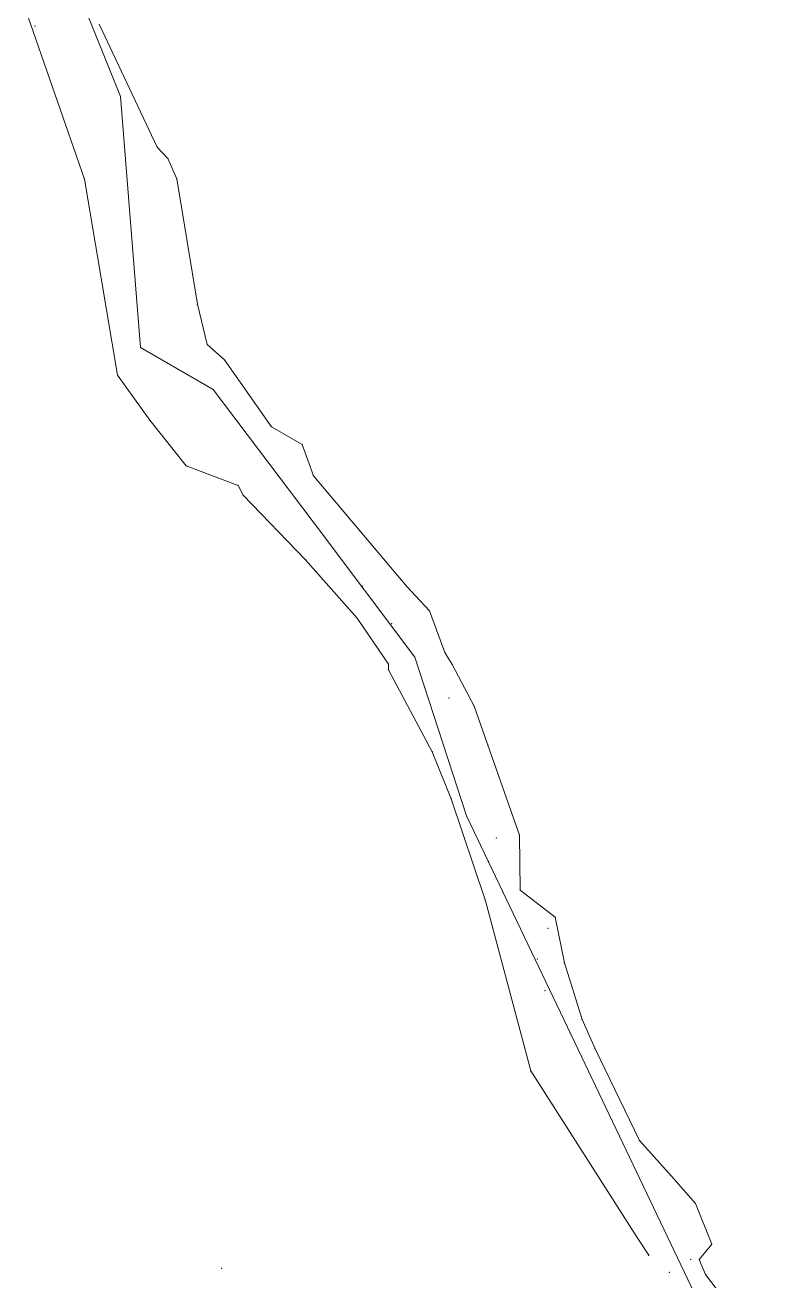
# Model space of a CAD drawing. Header units: millimetres. Extents: x 517005 to 517337, y 4400055 to 4400503.
# Drawn here: x 517072 to 517115.9, y 4400352.7 to 4400427.6 of the extents above; entities that cross this region are included whole.
import ezdxf

# ---------------------------------------------------------------- set-up
doc = ezdxf.new("R2010")
doc.units = ezdxf.units.MM
doc.layers.add('geofence', color=1, linetype='Continuous', lineweight=0)
doc.layers.add('SISTEM_MEVCUT2', color=6, linetype='Continuous', lineweight=0)

msp = doc.modelspace()

# ---------------------------------------------------------------- linework, layer by layer
at = {"layer": 'geofence'}
for p, q in [((517077.679, 4400423.349, 368.705), (517073.956, 4400432.627, 368.934)), ((517078.887, 4400408.398, 368.686), (517077.679, 4400423.349, 368.705)), ((517083.215, 4400405.893, 368.732), (517078.887, 4400408.398, 368.686)), ((517089.23, 4400397.905, 368.676), (517083.215, 4400405.893, 368.732)), ((517095.246, 4400389.917, 368.62), (517089.23, 4400397.905, 368.676)), ((517098.325, 4400380.459, 369.654), (517095.246, 4400389.917, 368.62)), ((517104.782, 4400366.932, 369.077), (517098.325, 4400380.459, 369.654)), ((517113.391, 4400348.896, 368.307), (517104.782, 4400366.932, 369.077))]:
    msp.add_line(p, q, dxfattribs=at)
at = {"layer": 'SISTEM_MEVCUT2', "lineweight": 0}
for p, q in [((517071.999, 4400428.601, 368.9), (517075.538, 4400418.435, 368.7)), ((517071.999, 4400428.601, 368.9), (517075.538, 4400418.435, 368.7)), ((517079.881, 4400420.344, 368.7), (517076.417, 4400427.671, 368.9)), ((517079.881, 4400420.344, 368.7), (517076.417, 4400427.671, 368.9)), ((517080.515, 4400419.656, 368.7), (517079.881, 4400420.344, 368.7)), ((517080.515, 4400419.656, 368.7), (517079.881, 4400420.344, 368.7)), ((517081.039, 4400418.443, 368.7), (517080.515, 4400419.656, 368.7)), ((517081.039, 4400418.443, 368.7), (517080.515, 4400419.656, 368.7)), ((517075.538, 4400418.435, 368.7), (517077.514, 4400406.73, 368.7)), ((517075.538, 4400418.435, 368.7), (517077.514, 4400406.73, 368.7)), ((517082.278, 4400410.97, 368.7), (517081.039, 4400418.443, 368.7)), ((517082.278, 4400410.97, 368.7), (517081.039, 4400418.443, 368.7)), ((517082.859, 4400408.561, 368.7), (517082.278, 4400410.97, 368.7)), ((517082.859, 4400408.561, 368.7), (517082.278, 4400410.97, 368.7)), ((517083.88, 4400407.653, 368.7), (517082.859, 4400408.561, 368.7)), ((517083.88, 4400407.653, 368.7), (517082.859, 4400408.561, 368.7)), ((517086.697, 4400403.664, 368.7), (517083.88, 4400407.653, 368.7)), ((517086.697, 4400403.664, 368.7), (517083.88, 4400407.653, 368.7)), ((517077.514, 4400406.73, 368.7), (517079.435, 4400404.051, 368.7)), ((517077.514, 4400406.73, 368.7), (517079.435, 4400404.051, 368.7)), ((517079.435, 4400404.051, 368.7), (517081.605, 4400401.323, 368.7)), ((517079.435, 4400404.051, 368.7), (517081.605, 4400401.323, 368.7)), ((517088.528, 4400402.599, 368.7), (517086.697, 4400403.664, 368.7)), ((517088.528, 4400402.599, 368.7), (517086.697, 4400403.664, 368.7)), ((517089.191, 4400400.744, 368.7), (517088.528, 4400402.599, 368.7)), ((517089.191, 4400400.744, 368.7), (517088.528, 4400402.599, 368.7)), ((517081.605, 4400401.323, 368.7), (517084.696, 4400400.166, 368.7)), ((517081.605, 4400401.323, 368.7), (517084.696, 4400400.166, 368.7)), ((517084.696, 4400400.166, 368.7), (517085.002, 4400399.587, 368.7)), ((517084.696, 4400400.166, 368.7), (517085.002, 4400399.587, 368.7)), ((517094.765, 4400394.13, 368.5), (517089.191, 4400400.744, 368.7)), ((517094.765, 4400394.13, 368.5), (517089.191, 4400400.744, 368.7)), ((517085.002, 4400399.587, 368.7), (517088.725, 4400395.727, 368.5)), ((517085.002, 4400399.587, 368.7), (517088.725, 4400395.727, 368.5)), ((517088.725, 4400395.727, 368.5), (517091.793, 4400392.248, 368.5)), ((517088.725, 4400395.727, 368.5), (517091.793, 4400392.248, 368.5)), ((517096.113, 4400392.69, 368.5), (517094.765, 4400394.13, 368.5)), ((517096.113, 4400392.69, 368.5), (517094.765, 4400394.13, 368.5)), ((517097.037, 4400390.206, 368.5), (517096.113, 4400392.69, 368.5)), ((517097.037, 4400390.206, 368.5), (517096.113, 4400392.69, 368.5)), ((517091.793, 4400392.248, 368.5), (517093.664, 4400389.506, 368.5)), ((517091.793, 4400392.248, 368.5), (517093.664, 4400389.506, 368.5)), ((517097.467, 4400389.48, 368.5), (517097.037, 4400390.206, 368.5)), ((517097.467, 4400389.48, 368.5), (517097.037, 4400390.206, 368.5)), ((517093.664, 4400389.506, 368.5), (517093.665, 4400389.167, 368.5)), ((517093.664, 4400389.506, 368.5), (517093.665, 4400389.167, 368.5)), ((517093.665, 4400389.167, 368.5), (517096.274, 4400384.281, 368.5)), ((517093.665, 4400389.167, 368.5), (517096.274, 4400384.281, 368.5)), ((517098.775, 4400387.004, 368.5), (517097.467, 4400389.48, 368.5)), ((517098.775, 4400387.004, 368.5), (517097.467, 4400389.48, 368.5)), ((517099.575, 4400384.73, 368.5), (517098.775, 4400387.004, 368.5)), ((517099.575, 4400384.73, 368.5), (517098.775, 4400387.004, 368.5)), ((517101.478, 4400379.298, 369.459), (517099.575, 4400384.73, 368.5)), ((517101.478, 4400379.298, 369.459), (517099.575, 4400384.73, 368.5)), ((517096.274, 4400384.281, 368.5), (517097.407, 4400381.478, 369.459)), ((517096.274, 4400384.281, 368.5), (517097.407, 4400381.478, 369.459)), ((517097.407, 4400381.478, 369.459), (517099.449, 4400375.391, 369.459)), ((517097.407, 4400381.478, 369.459), (517099.449, 4400375.391, 369.459)), ((517101.515, 4400376.026, 369.459), (517101.478, 4400379.298, 369.459)), ((517101.515, 4400376.026, 369.459), (517101.478, 4400379.298, 369.459)), ((517099.449, 4400375.391, 369.459), (517102.149, 4400365.242, 369.459)), ((517099.449, 4400375.391, 369.459), (517102.149, 4400365.242, 369.459)), ((517103.612, 4400374.415, 369.459), (517101.515, 4400376.026, 369.459)), ((517103.612, 4400374.415, 369.459), (517101.515, 4400376.026, 369.459)), ((517104.155, 4400371.685, 369.459), (517103.612, 4400374.415, 369.459)), ((517104.155, 4400371.685, 369.459), (517103.612, 4400374.415, 369.459)), ((517105.215, 4400368.305, 369.459), (517104.155, 4400371.685, 369.459)), ((517105.215, 4400368.305, 369.459), (517104.155, 4400371.685, 369.459)), ((517105.991, 4400366.564, 369.459), (517105.215, 4400368.305, 369.459)), ((517105.991, 4400366.564, 369.459), (517105.215, 4400368.305, 369.459)), ((517108.632, 4400361.089, 368.3), (517105.991, 4400366.564, 369.459)), ((517108.632, 4400361.089, 368.3), (517105.991, 4400366.564, 369.459)), ((517102.149, 4400365.242, 369.459), (517108.5, 4400355.305, 368.3)), ((517102.149, 4400365.242, 369.459), (517108.5, 4400355.305, 368.3)), ((517110.553, 4400358.959, 368.3), (517108.632, 4400361.089, 368.3)), ((517110.553, 4400358.959, 368.3), (517108.632, 4400361.089, 368.3)), ((517111.973, 4400357.337, 368.3), (517110.553, 4400358.959, 368.3)), ((517111.973, 4400357.337, 368.3), (517110.553, 4400358.959, 368.3)), ((517112.949, 4400354.901, 368.3), (517111.973, 4400357.337, 368.3)), ((517112.949, 4400354.901, 368.3), (517111.973, 4400357.337, 368.3)), ((517108.5, 4400355.305, 368.3), (517109.187, 4400354.249, 368.3)), ((517108.5, 4400355.305, 368.3), (517109.187, 4400354.249, 368.3)), ((517112.201, 4400353.994, 368.3), (517112.949, 4400354.901, 368.3)), ((517112.201, 4400353.994, 368.3), (517112.949, 4400354.901, 368.3)), ((517112.58, 4400353.104, 368.3), (517112.201, 4400353.994, 368.3)), ((517112.58, 4400353.104, 368.3), (517112.201, 4400353.994, 368.3)), ((517115.936, 4400348.707, 368.3), (517112.58, 4400353.104, 368.3)), ((517115.936, 4400348.707, 368.3), (517112.58, 4400353.104, 368.3))]:
    msp.add_line(p, q, dxfattribs=at)
for p in [(517072.597, 4400427.562, 368.9), (517072.597, 4400427.562, 368.9), (517072.597, 4400427.562, 368.9), (517072.597, 4400427.562, 368.9), (517079.881, 4400420.344, 368.7), (517079.881, 4400420.344, 368.7), (517080.515, 4400419.656, 368.7), (517080.515, 4400419.656, 368.7), (517075.538, 4400418.435, 368.7), (517075.538, 4400418.435, 368.7), (517081.039, 4400418.443, 368.7), (517081.039, 4400418.443, 368.7), (517082.278, 4400410.97, 368.7), (517082.278, 4400410.97, 368.7), (517082.859, 4400408.561, 368.7), (517082.859, 4400408.561, 368.7), (517083.88, 4400407.653, 368.7), (517083.88, 4400407.653, 368.7), (517077.514, 4400406.73, 368.7), (517077.514, 4400406.73, 368.7), (517079.435, 4400404.051, 368.7), (517079.435, 4400404.051, 368.7), (517086.697, 4400403.664, 368.7), (517086.697, 4400403.664, 368.7), (517088.528, 4400402.599, 368.7), (517088.528, 4400402.599, 368.7), (517081.605, 4400401.323, 368.7), (517081.605, 4400401.323, 368.7), (517084.696, 4400400.166, 368.7), (517084.696, 4400400.166, 368.7), (517089.191, 4400400.744, 368.7), (517089.191, 4400400.744, 368.7), (517085.002, 4400399.587, 368.7), (517085.002, 4400399.587, 368.7), (517088.725, 4400395.727, 368.5), (517088.725, 4400395.727, 368.5), (517088.725, 4400395.727, 368.5), (517088.725, 4400395.727, 368.5), (517092.109, 4400394.165, 368.5), (517092.109, 4400394.165, 368.5), (517092.109, 4400394.165, 368.5), (517092.109, 4400394.165, 368.5), (517094.765, 4400394.13, 368.5), (517094.765, 4400394.13, 368.5), (517094.765, 4400394.13, 368.5), (517094.765, 4400394.13, 368.5), (517096.113, 4400392.69, 368.5), (517096.113, 4400392.69, 368.5), (517096.113, 4400392.69, 368.5), (517096.113, 4400392.69, 368.5), (517091.793, 4400392.248, 368.5), (517091.793, 4400392.248, 368.5), (517091.793, 4400392.248, 368.5), (517091.793, 4400392.248, 368.5), (517093.85, 4400391.911, 368.5), (517093.85, 4400391.911, 368.5), (517093.85, 4400391.911, 368.5), (517093.85, 4400391.911, 368.5), (517097.037, 4400390.206, 368.5), (517097.037, 4400390.206, 368.5), (517097.037, 4400390.206, 368.5), (517097.037, 4400390.206, 368.5), (517093.664, 4400389.506, 368.5), (517093.664, 4400389.506, 368.5), (517093.664, 4400389.506, 368.5), (517093.664, 4400389.506, 368.5), (517093.665, 4400389.167, 368.5), (517093.665, 4400389.167, 368.5), (517093.665, 4400389.167, 368.5), (517093.665, 4400389.167, 368.5), (517097.467, 4400389.48, 368.5), (517097.467, 4400389.48, 368.5), (517097.467, 4400389.48, 368.5), (517097.467, 4400389.48, 368.5), (517097.284, 4400387.487, 368.5), (517097.284, 4400387.487, 368.5), (517097.284, 4400387.487, 368.5), (517097.284, 4400387.487, 368.5), (517098.775, 4400387.004, 368.5), (517098.775, 4400387.004, 368.5), (517098.775, 4400387.004, 368.5), (517098.775, 4400387.004, 368.5), (517099.575, 4400384.73, 368.5), (517099.575, 4400384.73, 368.5), (517099.575, 4400384.73, 368.5), (517099.575, 4400384.73, 368.5), (517096.274, 4400384.281, 368.5), (517096.274, 4400384.281, 368.5), (517096.274, 4400384.281, 368.5), (517096.274, 4400384.281, 368.5), (517097.407, 4400381.478, 369.459), (517097.407, 4400381.478, 369.459), (517097.407, 4400381.478, 369.459), (517097.407, 4400381.478, 369.459), (517100.091, 4400379.141, 369.459), (517100.091, 4400379.141, 369.459), (517100.091, 4400379.141, 369.459), (517100.091, 4400379.141, 369.459), (517101.478, 4400379.298, 369.459), (517101.478, 4400379.298, 369.459), (517101.478, 4400379.298, 369.459), (517101.478, 4400379.298, 369.459), (517099.629, 4400377.732, 369.459), (517099.629, 4400377.732, 369.459), (517099.629, 4400377.732, 369.459), (517099.629, 4400377.732, 369.459), (517099.635, 4400377.719, 369.459), (517099.635, 4400377.719, 369.459), (517099.635, 4400377.719, 369.459), (517099.635, 4400377.719, 369.459), (517099.449, 4400375.391, 369.459), (517099.449, 4400375.391, 369.459), (517099.449, 4400375.391, 369.459), (517099.449, 4400375.391, 369.459), (517100.504, 4400375.894, 369.459), (517100.504, 4400375.894, 369.459), (517100.504, 4400375.894, 369.459), (517100.504, 4400375.894, 369.459), (517101.515, 4400376.026, 369.459), (517101.515, 4400376.026, 369.459), (517101.515, 4400376.026, 369.459), (517101.515, 4400376.026, 369.459), (517103.612, 4400374.415, 369.459), (517103.612, 4400374.415, 369.459), (517103.612, 4400374.415, 369.459), (517103.612, 4400374.415, 369.459), (517103.183, 4400373.755, 369.459), (517103.183, 4400373.755, 369.459), (517103.183, 4400373.755, 369.459), (517103.183, 4400373.755, 369.459), (517102.55, 4400371.927, 369.459), (517102.55, 4400371.927, 369.459), (517102.55, 4400371.927, 369.459), (517102.55, 4400371.927, 369.459), (517104.155, 4400371.685, 369.459), (517104.155, 4400371.685, 369.459), (517104.155, 4400371.685, 369.459), (517104.155, 4400371.685, 369.459), (517103.002, 4400370.026, 369.459), (517103.002, 4400370.026, 369.459), (517103.002, 4400370.026, 369.459), (517103.002, 4400370.026, 369.459), (517105.215, 4400368.305, 369.459), (517105.215, 4400368.305, 369.459), (517105.215, 4400368.305, 369.459), (517105.215, 4400368.305, 369.459), (517104.496, 4400367.511, 369.459), (517104.496, 4400367.511, 369.459), (517104.496, 4400367.511, 369.459), (517104.496, 4400367.511, 369.459), (517105.991, 4400366.564, 369.459), (517105.991, 4400366.564, 369.459), (517105.991, 4400366.564, 369.459), (517105.991, 4400366.564, 369.459), (517102.149, 4400365.242, 369.459), (517102.149, 4400365.242, 369.459), (517102.149, 4400365.242, 369.459), (517102.149, 4400365.242, 369.459), (517102.149, 4400365.242, 369.459), (517102.149, 4400365.242, 369.459), (517102.149, 4400365.242, 369.459), (517102.149, 4400365.242, 369.459), (517108.632, 4400361.089, 368.3), (517108.632, 4400361.089, 368.3), (517108.632, 4400361.089, 368.3), (517108.632, 4400361.089, 368.3), (517110.553, 4400358.959, 368.3), (517110.553, 4400358.959, 368.3), (517110.553, 4400358.959, 368.3), (517110.553, 4400358.959, 368.3), (517111.973, 4400357.337, 368.3), (517111.973, 4400357.337, 368.3), (517111.973, 4400357.337, 368.3), (517111.973, 4400357.337, 368.3), (517108.5, 4400355.305, 368.3), (517108.5, 4400355.305, 368.3), (517112.949, 4400354.901, 368.3), (517112.949, 4400354.901, 368.3), (517112.949, 4400354.901, 368.3), (517112.949, 4400354.901, 368.3), (517112.949, 4400354.901, 368.3), (517112.949, 4400354.901, 368.3), (517112.949, 4400354.901, 368.3), (517112.949, 4400354.901, 368.3), (517109.187, 4400354.249, 368.3), (517109.187, 4400354.249, 368.3), (517109.187, 4400354.249, 368.3), (517109.187, 4400354.249, 368.3), (517111.68, 4400353.997, 368.3), (517111.68, 4400353.997, 368.3), (517111.68, 4400353.997, 368.3), (517111.68, 4400353.997, 368.3), (517111.68, 4400353.997, 368.3), (517111.68, 4400353.997, 368.3), (517111.68, 4400353.997, 368.3), (517111.68, 4400353.997, 368.3), (517112.201, 4400353.994, 368.3), (517112.201, 4400353.994, 368.3), (517112.201, 4400353.994, 368.3), (517112.201, 4400353.994, 368.3), (517112.201, 4400353.994, 368.3), (517112.201, 4400353.994, 368.3), (517112.201, 4400353.994, 368.3), (517112.201, 4400353.994, 368.3), (517083.718, 4400353.473, 396.78), (517110.42, 4400353.233, 368.3), (517110.42, 4400353.233, 368.3), (517110.42, 4400353.233, 368.3), (517110.42, 4400353.233, 368.3), (517110.42, 4400353.233, 368.3), (517110.42, 4400353.233, 368.3), (517112.58, 4400353.104, 368.3), (517112.58, 4400353.104, 368.3), (517112.58, 4400353.104, 368.3), (517112.58, 4400353.104, 368.3), (517112.58, 4400353.104, 368.3), (517112.58, 4400353.104, 368.3), (517112.58, 4400353.104, 368.3), (517112.58, 4400353.104, 368.3)]:
    msp.add_point(p, dxfattribs=at)

doc.saveas('drawing.dxf')
